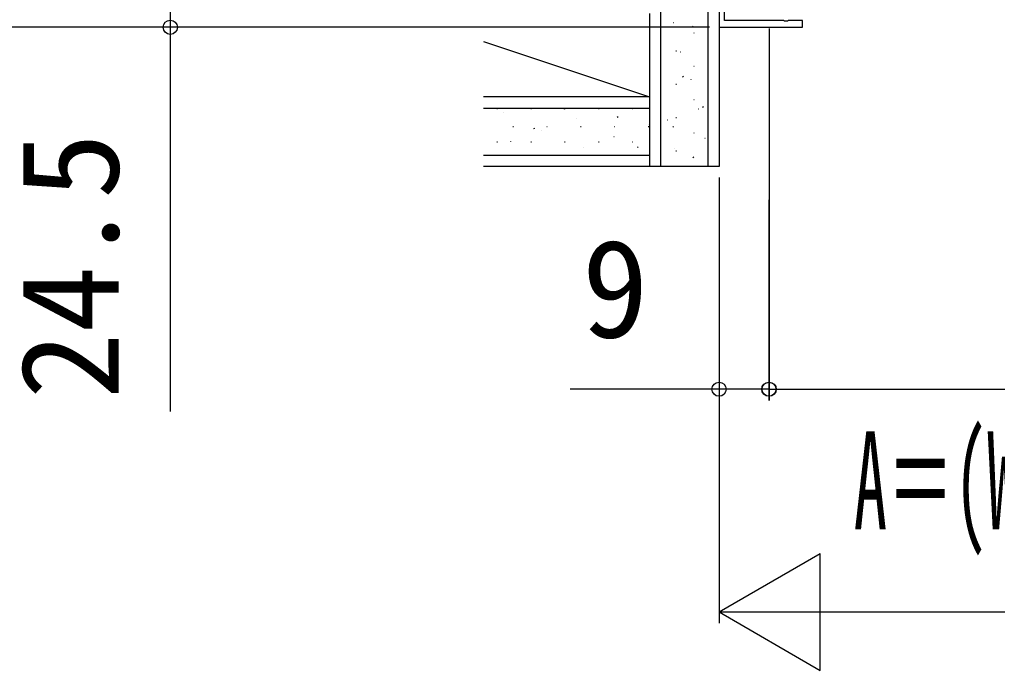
# Model space of a CAD drawing. Units: millimetres, scale not verified. Extents: x -525 to 525, y -783 to 779.
# Drawn here: x -174.8 to -87, y -68 to -9.6 of the extents above; entities that cross this region are included whole.
import ezdxf
from ezdxf.enums import TextEntityAlignment as Align

# ---------------------------------------------------------------- set-up
doc = ezdxf.new("R2010")
doc.units = ezdxf.units.MM
doc.header["$LTSCALE"] = 4
for name, color, linetype in [('0-2_YKK_11', 7, 'Continuous'), ('0-6_YKK_D', 6, 'Continuous'), ('0-8_YSS_K', 3, 'Continuous')]:
    doc.layers.add(name, color=color, linetype=linetype)
doc.styles.add('ＭＳ ゴシック', font='')
doc.styles.get('ＭＳ ゴシック').set_extended_font_data('MS Gothic')

msp = doc.modelspace()

# ---------------------------------------------------------------- linework, layer by layer
at = {"layer": '0-2_YKK_11'}
for points in [[(-108.25, -7.2), (-108.25, -5.95), (-112, -5.95), (-112, -10.3)], [(-112, -10.3), (-104.5, -10.3), (-104.5, -9.7), (-105.771, -9.7), (-105.863, -9.76), (-106.137, -9.76), (-106.229, -9.7), (-111.5, -9.7), (-111.5, -7.7), (-110.85, -7.7), (-110.85, -7.3), (-111.4, -7.3), (-111.4, -6.5), (-108.8, -6.5), (-108.8, -7.3), (-109.35, -7.3), (-109.35, -7.7), (-108.75, -7.7)]]:
    msp.add_lwpolyline(points, dxfattribs=at)
at = {"layer": '0-6_YKK_D'}
for p, q in [((-112.85, -10.3), (-182.279, -10.3)), ((-112.85, -10.3), (-162.279, -10.3)), ((-107.5, -10.4), (-107.5, -43.8)), ((-112, -23.8), (-112, -43.8)), ((-112, -25.8), (-112, -63.8)), ((-107.53, -25.8), (-107.53, -43.8)), ((-107.5, -42.8), (-36, -42.8)), ((-112, -62.8), (-102.907, -57.55)), ((-102.907, -68.05), (-102.907, -57.55)), ((-112, -62.8), (-102.907, -68.05)), ((-112, -62.8), (-93.813, -62.8)), ((-101.5, -62.8), (459.505, -62.8))]:
    msp.add_line(p, q, dxfattribs=at)
for points in [[(-161.279, 1.95), (-161.279, -10.3), (-161.279, -44.805)], [(-107.53, -42.8), (-112, -42.8), (-125.368, -42.8)]]:
    msp.add_lwpolyline(points, dxfattribs=at)
for centre in [(-161.279, -10.3), (-112, -42.8), (-107.53, -42.8), (-107.5, -42.8)]:
    msp.add_circle(centre, 0.637, dxfattribs=at)
at = {"layer": '0-8_YSS_K'}
for p, q in [((-117.25, 81.2), (-117.25, -22.8)), ((-113, 81.2), (-113, -22.8)), ((-112, 81.2), (-112, -22.8)), ((-118.256, -9.05), (-118.247, -22.8)), ((-116.084, -9.882), (-116.074, -9.878)), ((-114.396, -10.249), (-114.312, -10.194)), ((-114.271, -10.804), (-114.221, -10.804)), ((-133.146, -11.587), (-118.256, -16.55)), ((-115.886, -12.419), (-115.836, -12.419)), ((-115.485, -12.51), (-115.475, -12.507)), ((-114.271, -13.794), (-114.221, -13.794)), ((-115.28, -14.752), (-115.197, -14.697)), ((-115.886, -15.409), (-115.836, -15.409)), ((-114.509, -15.006), (-114.5, -15.002)), ((-118.256, -16.55), (-133.146, -16.55)), ((-133.146, -17.55), (-118.256, -17.55)), ((-114.271, -16.784), (-114.221, -16.784)), ((-113.475, -17.475), (-113.392, -17.42)), ((-131.944, -17.594), (-131.894, -17.594)), ((-131.338, -17.93), (-131.329, -17.926)), ((-128.904, -17.594), (-128.854, -17.594)), ((-125.944, -17.622), (-125.861, -17.566)), ((-125.864, -17.594), (-125.814, -17.594)), ((-122.824, -17.594), (-122.774, -17.594)), ((-121.142, -18.361), (-121.058, -18.305)), ((-119.784, -17.594), (-119.734, -17.594)), ((-115.886, -18.399), (-115.836, -18.399)), ((-113.863, -17.618), (-113.854, -17.615)), ((-130.519, -19.209), (-130.469, -19.209)), ((-127.479, -19.209), (-127.429, -19.209)), ((-124.829, -18.466), (-124.82, -18.462)), ((-124.439, -19.209), (-124.389, -19.209)), ((-121.399, -19.209), (-121.349, -19.209)), ((-118.359, -19.209), (-118.309, -19.209)), ((-118.32, -19.001), (-118.31, -18.998)), ((-116.653, -18.606), (-116.644, -18.603)), ((-116.165, -19.255), (-116.081, -19.2)), ((-128.634, -19.402), (-128.55, -19.346)), ((-127.949, -19.57), (-127.94, -19.567)), ((-121.44, -20.106), (-121.431, -20.103)), ((-114.271, -19.774), (-114.221, -19.774)), ((-131.944, -20.584), (-131.894, -20.584)), ((-130.692, -20.542), (-130.683, -20.538)), ((-128.904, -20.584), (-128.854, -20.584)), ((-125.864, -20.584), (-125.814, -20.584)), ((-122.824, -20.584), (-122.774, -20.584)), ((-119.784, -20.584), (-119.734, -20.584)), ((-119.337, -21.084), (-119.253, -21.029)), ((-113.264, -20.247), (-113.255, -20.243)), ((-118.256, -21.8), (-133.146, -21.8)), ((-124.183, -21.078), (-124.174, -21.074)), ((-116.007, -21.218), (-115.998, -21.215)), ((-115.886, -21.389), (-115.836, -21.389)), ((-114.36, -21.979), (-114.276, -21.923)), ((-112, -22.8), (-133.146, -22.8)), ((-114.271, -22.764), (-114.221, -22.764))]:
    msp.add_line(p, q, dxfattribs=at)

# ---------------------------------------------------------------- texts
at = {"layer": '0-6_YKK_D', "style": 'ＭＳ ゴシック'}
msp.add_text('24.5', height=8.798, rotation=90, dxfattribs=at).set_placement((-163.279, -43.691), align=Align.BOTTOM_LEFT)
msp.add_text('9', height=8.798, dxfattribs=at).set_placement((-124.323, -40.8), align=Align.BOTTOM_LEFT)
at = {"layer": '0-6_YKK_D', "style": 'ＭＳ ゴシック', "width": 0.5}
msp.add_text('A＝(W－20)／8', height=8.798, dxfattribs=at).set_placement((-99.906, -58.024), align=Align.BOTTOM_LEFT)

doc.saveas('drawing.dxf')
